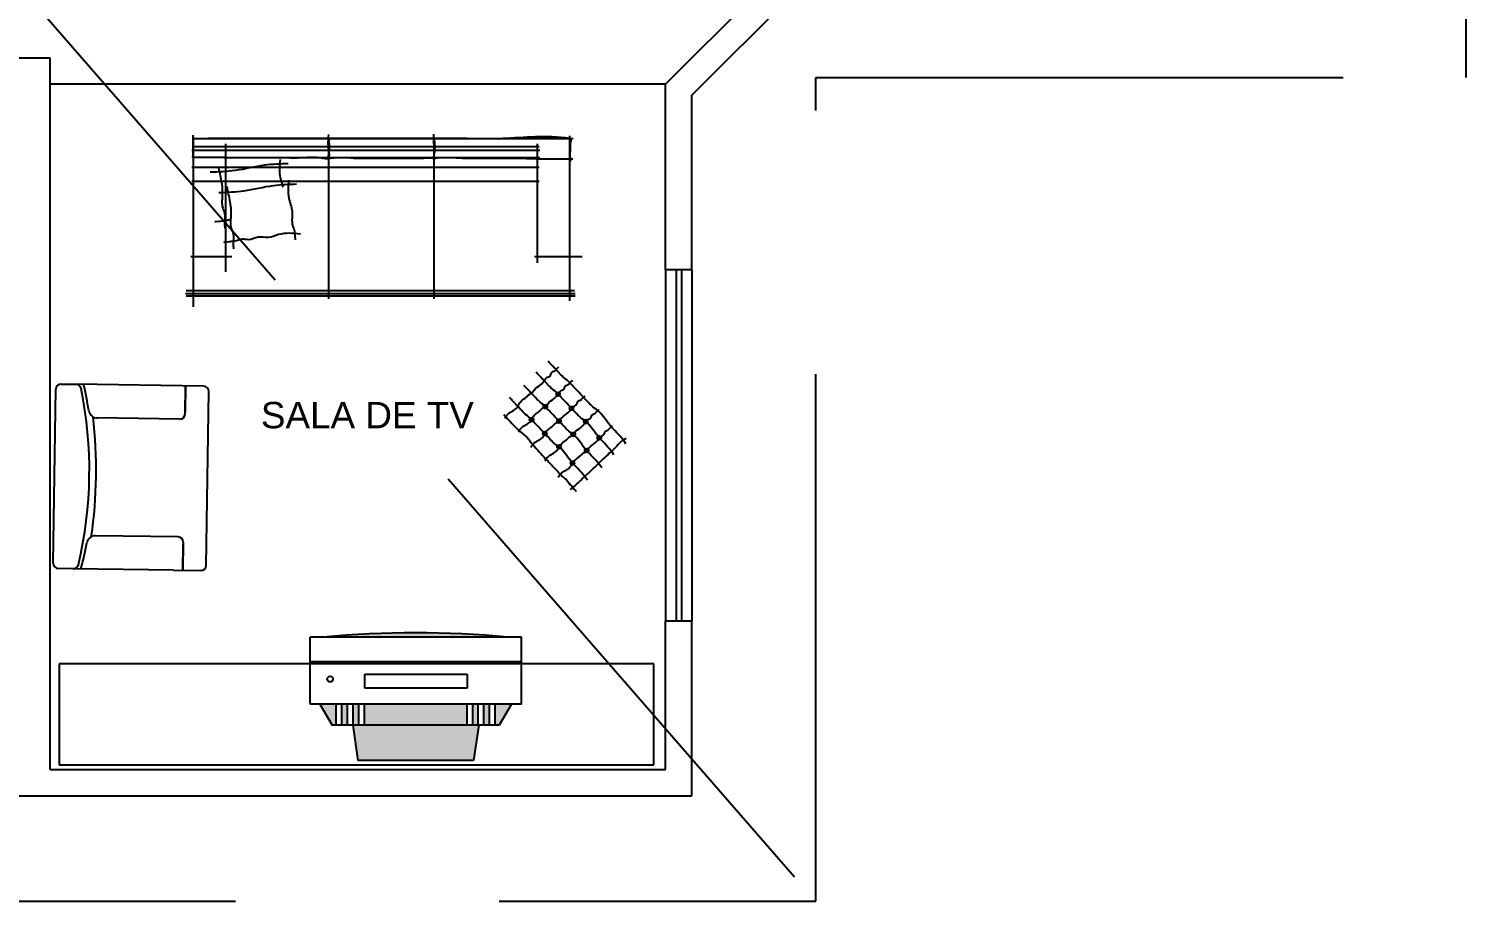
# Model space of a CAD drawing. Extents: x -109 to 1815, y -14679 to 345.
# Drawn here: x 47.65 to 55.83, y -3.06 to 1.91 of the extents above; entities that cross this region are included whole.
import ezdxf

# ---------------------------------------------------------------- set-up
doc = ezdxf.new("R2010")
doc.units = 0
doc.header["$MEASUREMENT"] = 0
doc.linetypes.add('HIDDEN', pattern=[0.375, 0.25, -0.125])
for name, color, linetype in [('ESQUADRIA', 2, 'CONTINUOUS'), ('JANELA', 3, 'CONTINUOUS'), ('PAREDE', 6, 'CONTINUOUS'), ('PORTA', 3, 'CONTINUOUS'), ('PROJCASA', 3, 'HIDDEN'), ('REG120-160', 4, 'CONTINUOUS'), ('TEXTO', 1, 'CONTINUOUS')]:
    doc.layers.add(name, color=color, linetype=linetype)
doc.styles.add('REGUA120', font='arial.ttf')

msp = doc.modelspace()

# ---------------------------------------------------------------- hatches: boundary and pattern name
at = {"layer": 'TEXTO'}
h = msp.add_hatch(dxfattribs=at)
h.set_pattern_fill('DOTS,_O', color=256, scale=0.005, angle=135)
h.set_pattern_definition([(135, (-113.974764, 30.6887804), (-0.0084189901, -0.00280633004), [0, -0.0079375])])
h.paths.add_polyline_path([(49.326, -1.5554), (50.3773, -1.5554, 0.049264)])
h = msp.add_hatch(color=256, dxfattribs=at)
h.dxf.hatch_style = 1
h.paths.add_polyline_path([(49.3996, -1.936), (49.3068, -1.936), (49.3762, -2.0562), (49.3996, -2.0562)])
h.paths.add_polyline_path([(50.3037, -2.0562), (50.327, -2.0562), (50.3964, -1.936), (50.3037, -1.936)])
h.paths.add_polyline_path([(50.1435, -2.0562), (50.1435, -1.936), (49.5598, -1.936), (49.5598, -2.0562)])
h.paths.add_polyline_path([(49.493, -2.0562), (49.5231, -2.2564), (50.1801, -2.2564), (50.2102, -2.0562)])
h = msp.add_hatch(color=256, dxfattribs=at)
h.dxf.hatch_style = 1
h.paths.add_polyline_path([(49.5277, -1.936), (49.4957, -1.936), (49.4957, -2.0562), (49.5277, -2.0562)])
h.paths.add_polyline_path([(49.4636, -1.936), (49.4316, -1.936), (49.4316, -2.0562), (49.4636, -2.0562)])
h = msp.add_hatch(color=256, dxfattribs=at)
h.dxf.hatch_style = 1
h.paths.add_polyline_path([(50.2075, -1.936), (50.1755, -1.936), (50.1755, -2.0562), (50.2075, -2.0562)])
h.paths.add_polyline_path([(50.2396, -2.0562), (50.2716, -2.0562), (50.2716, -1.936), (50.2396, -1.936)])

# ---------------------------------------------------------------- linework, layer by layer
at = {"layer": 'ESQUADRIA'}
for p, q in [((51.2727, 0.5362), (51.2727, -1.4638)), ((51.4227, 0.5362), (51.4227, -1.4638))]:
    msp.add_line(p, q, dxfattribs=at)
at = {"layer": 'JANELA', "color": 3}
for p, q in [((51.3327, 0.5362), (51.3327, -1.4638)), ((51.3327, 0.5362), (51.3327, -1.4638)), ((51.3627, 0.5362), (51.3627, -1.4638))]:
    msp.add_line(p, q, dxfattribs=at)
at = {"layer": 'PAREDE'}
for p, q in [((51.2727, 1.5923), (51.9727, 2.2923)), ((51.4227, 1.5302), (52.1227, 2.2302)), ((45.0227, 1.7423), (47.7727, 1.7423)), ((47.7727, -2.3077), (47.7727, 1.7423)), ((51.2727, 0.5362), (51.2727, 1.5923)), ((51.4227, 0.5362), (51.4227, 1.5302)), ((51.4227, 0.5362), (51.2727, 0.5362)), ((51.2727, -2.3077), (51.2727, -1.4638)), ((51.4227, -1.4638), (51.2727, -1.4638)), ((51.4227, -2.4577), (51.4227, -1.4638)), ((47.7727, -2.3077), (50.5227, -2.3077)), ((50.5227, -2.3077), (51.2727, -2.3077)), ((46.9227, -2.4577), (50.5227, -2.4577)), ((50.5227, -2.4577), (51.4227, -2.4577))]:
    msp.add_line(p, q, dxfattribs=at)
at = {"layer": 'PORTA', "color": 3}
msp.add_line((51.2727, 1.5923), (47.7727, 1.5923), dxfattribs=at)
at = {"layer": 'PROJCASA', "ltscale": 12}
for p, q in [((55.8262, 1.6302), (55.8262, 11.2923)), ((47.0846, 2.7423), (52.1262, -3.0577)), ((52.1262, 1.6302), (55.8262, 1.6302)), ((52.1262, -3.0577), (52.1262, 1.6302)), ((36.8262, -3.0577), (52.1262, -3.0577))]:
    msp.add_line(p, q, dxfattribs=at)
at = {"layer": 'TEXTO'}
for p, q in [((48.5812, 1.283), (50.7469, 1.283)), ((48.5826, 1.238), (50.554, 1.238)), ((48.587, 0.325), (48.587, 1.2914)), ((48.772, 0.5244), (48.772, 1.2536)), ((49.357, 0.3704), (49.357, 1.2464)), ((49.957, 0.3704), (49.957, 1.2464)), ((50.542, 1.2536), (50.542, 0.5756)), ((50.727, 1.2986), (50.727, 0.3587)), ((48.579, 1.2165), (50.5576, 1.2165)), ((48.76, 1.1744), (50.5576, 1.1744)), ((48.5785, 1.1201), (50.554, 1.1201)), ((48.5785, 1.0402), (50.554, 1.0402)), ((48.8059, 0.61), (48.5723, 0.61)), ((50.7984, 0.61), (50.5264, 0.61)), ((48.5463, 0.419), (50.7553, 0.419)), ((48.5427, 0.4009), (50.7589, 0.4009)), ((50.7589, 0.386), (48.5463, 0.386)), ((47.7898, -1.1337), (47.8043, -0.1438)), ((47.8347, -0.1143), (47.9228, -0.1156)), ((48.6446, -0.1261), (47.9192, -0.1155)), ((47.9192, -0.1155), (47.9228, -0.1156)), ((48.5397, -0.2846), (48.542, -0.1246)), ((48.542, -0.1246), (48.5398, -0.2746)), ((48.6597, -1.1464), (48.6742, -0.1565)), ((48.5093, -0.3141), (48.0406, -0.3073)), ((48.1081, -0.3083), (48.0406, -0.3073)), ((48.4995, -0.9841), (48.0308, -0.9772)), ((48.529, -1.0145), (48.5267, -1.1745)), ((48.5267, -1.1745), (48.5289, -1.0245)), ((47.9075, -1.1654), (47.8193, -1.1642)), ((48.473, -1.1737), (47.9039, -1.1654)), ((47.9039, -1.1654), (47.9075, -1.1654)), ((48.473, -1.1737), (48.6293, -1.176)), ((50.4522, -1.5554), (49.2511, -1.5554)), ((49.2511, -1.936), (49.2511, -1.5554)), ((50.4522, -1.936), (50.4522, -1.5554)), ((51.206, -1.7059), (47.8232, -1.7059)), ((47.8232, -1.7059), (47.8232, -2.2809)), ((50.4522, -1.6957), (49.2511, -1.6957)), ((51.206, -2.2809), (51.206, -1.7059)), ((49.5612, -1.766), (50.1446, -1.766)), ((49.5612, -1.8453), (49.5612, -1.766)), ((50.1446, -1.766), (50.1446, -1.8453)), ((50.1446, -1.8453), (49.5612, -1.8453)), ((50.4522, -1.936), (49.2511, -1.936)), ((49.3068, -1.936), (49.3762, -2.0562)), ((49.3996, -2.0562), (49.3996, -1.936)), ((49.4316, -2.0562), (49.4316, -1.936)), ((49.4636, -2.0562), (49.4636, -1.936)), ((49.4957, -2.0562), (49.4957, -1.936)), ((49.5277, -2.0562), (49.5277, -1.936)), ((49.5598, -2.0562), (49.5598, -1.936)), ((50.1435, -2.0562), (50.1435, -1.936)), ((50.1755, -2.0562), (50.1755, -1.936)), ((50.2075, -2.0562), (50.2075, -1.936)), ((50.2396, -2.0562), (50.2396, -1.936)), ((50.2716, -2.0562), (50.2716, -1.936)), ((50.3037, -2.0562), (50.3037, -1.936)), ((50.3964, -1.936), (50.327, -2.0562)), ((50.327, -2.0562), (49.3762, -2.0562)), ((49.493, -2.0562), (49.5231, -2.2564)), ((50.2102, -2.0562), (50.1801, -2.2564)), ((47.8232, -2.2809), (51.206, -2.2809)), ((50.1801, -2.2564), (49.5231, -2.2564))]:
    msp.add_line(p, q, dxfattribs=at)
for centre, radius in [((50.6616, -0.1719), 0.011), ((50.5887, -0.2428), 0.011), ((50.7376, -0.2524), 0.011), ((50.5105, -0.3165), 0.011), ((50.6661, -0.3248), 0.011), ((50.8191, -0.3278), 0.011), ((50.5855, -0.3961), 0.011), ((50.7474, -0.4007), 0.011), ((50.6668, -0.4715), 0.011), ((50.8239, -0.4925), 0.011), ((50.8952, -0.42), 0.011), ((50.7429, -0.5634), 0.011), ((49.3643, -1.7934), 0.0164)]:
    msp.add_circle(centre, radius, dxfattribs=at)
for centre, radius, start, end in [((47.8342, -0.1443), 0.03, 89.16296, 179.16296), ((47.9188, -0.1455), 0.03, 11.50537, 89.16296), ((45.6496, -0.6074), 2.3458, 346.82055, 11.50537), ((46.0897, -0.5638), 1.9256, 8.92563, 13.44377), ((48.6442, -0.1561), 0.03, 359.16296, 89.16296), ((48.0413, -0.2573), 0.05, 188.92563, 269.16296), ((45.3946, -0.6037), 2.6393, 351.73306, 6.59286), ((48.5097, -0.2841), 0.03, 269.16296, 359.16296), ((48.0301, -1.0272), 0.05, 89.16296, 169.40029), ((46.0882, -0.6638), 1.9256, 344.88215, 349.40029), ((48.499, -1.0141), 0.03, 359.16296, 89.16296), ((47.8198, -1.1342), 0.03, 179.16296, 269.16296), ((47.9043, -1.1354), 0.03, 269.16296, 346.82055), ((48.6297, -1.146), 0.03, 269.16296, 359.16296), ((49.8516, -6.8774), 5.3479, 84.35931, 95.64069)]:
    msp.add_arc(centre, radius, start, end, dxfattribs=at)
for points, knots in [([(49.3551, 1.283), (49.3593, 1.2568), (49.3644, 1.2248), (49.3495, 1.169), (49.4216, 1.1806), (49.484, 1.1702), (49.5859, 1.172), (49.6706, 1.1715), (49.7494, 1.1716), (49.8209, 1.1718), (49.8804, 1.1705), (49.9243, 1.1737), (49.9559, 1.1708), (49.9559, 1.2155), (49.9553, 1.2605), (49.9547, 1.3082)], [0, 0, 0, 0, 9.112526, 11.140358, 12.254531, 27.277705, 32.962158, 42.300932, 52.857743, 56.512012, 63.820602, 70.317149, 70.723144, 72.345427, 79.929195, 79.929195, 79.929195, 79.929195]), ([(48.7613, 1.1744), (48.7362, 1.1744), (48.7034, 1.1744), (48.6638, 1.1744), (48.6462, 1.1744), (48.6333, 1.1744), (48.617, 1.1742), (48.6031, 1.1763), (48.5811, 1.172), (48.5892, 1.2017), (48.5841, 1.2251), (48.5853, 1.2568), (48.5851, 1.2757), (48.5851, 1.2872), (48.5851, 1.2948), (48.5851, 1.3002), (48.5851, 1.3032)], [0, 0, 0, 0, 7.527368, 9.819949, 11.883267, 12.800321, 13.717375, 16.697694, 17.614747, 19.049064, 23.170994, 26.147968, 28.208933, 28.89594, 29.582919, 30.4989, 30.4989, 30.4989, 30.4989]), ([(50.727, 1.1531), (50.7293, 1.1533), (50.735, 1.1554), (50.7285, 1.1877), (50.7321, 1.2116), (50.7325, 1.2411), (50.7302, 1.258), (50.7397, 1.2811), (50.5929, 1.3033), (50.3986, 1.2775), (50.1129, 1.2842), (49.8842, 1.2827), (49.6766, 1.2831), (49.4672, 1.283), (49.265, 1.283), (49.0631, 1.283), (48.8935, 1.283), (48.7722, 1.283), (48.6834, 1.283), (48.6436, 1.2821), (48.6219, 1.2816)], [83.92603, 83.92603, 83.92603, 83.92603, 84.66993, 86.252374, 91.66111, 93.147026, 94.81125, 97.3076, 97.834689, 135.985623, 158.918725, 182.670895, 204.784983, 221.165807, 245.503168, 265.448716, 281.726102, 296.398645, 301.834719, 308.347698, 308.347698, 308.347698, 308.347698]), ([(48.772, 1.1744), (48.7969, 1.1744), (48.8501, 1.1744), (48.9372, 1.1744), (49.0281, 1.1742), (49.1153, 1.175), (49.2088, 1.1721), (49.2764, 1.184), (49.3683, 1.16), (49.3509, 1.2382), (49.3545, 1.2783), (49.357, 1.3055)], [0, 0, 0, 0, 7.454602, 15.981282, 26.132098, 34.658777, 42.373362, 53.33622, 58.5, 62.714076, 71.607756, 71.607756, 71.607756, 71.607756]), ([(49.955, 1.2833), (49.9592, 1.257), (49.9643, 1.225), (49.9493, 1.1692), (50.0215, 1.1808), (50.0839, 1.1705), (50.1858, 1.1722), (50.2705, 1.1717), (50.3493, 1.1718), (50.4208, 1.172), (50.4673, 1.171), (50.5167, 1.1681), (50.7453, 1.1677)], [0, 0, 0, 0, 9.112526, 11.140358, 12.254531, 27.277705, 32.962158, 42.300932, 52.857743, 56.512012, 63.820602, 66.504339, 66.504339, 66.504339, 66.504339]), ([(49.0797, 1.1638), (49.0768, 1.1291), (49.0725, 1.0752), (49.0917, 1.0246), (49.0959, 1.0062)], [0, 0, 0, 0, 12.857473, 19.943392, 19.943392, 19.943392, 19.943392]), ([(48.7989, 0.8237), (48.7898, 0.8208), (48.7736, 0.8139), (48.7432, 0.8125), (48.7225, 0.8098), (48.7094, 0.8082)], [44.090339, 44.090339, 44.090339, 44.090339, 47.625574, 50.472699, 55.455142, 55.455142, 55.455142, 55.455142]), ([(51.0469, -0.4535), (51.0386, -0.4421), (51.0092, -0.4016), (50.9466, -0.3467), (50.904, -0.2713), (50.8579, -0.2452), (50.8369, -0.2219), (50.8162, -0.2007), (50.7862, -0.1689), (50.7621, -0.1434), (50.7389, -0.1193), (50.7196, -0.0965), (50.6914, -0.0774), (50.6754, -0.0591), (50.6614, -0.0444), (50.6507, -0.0331), (50.6298, -0.0111), (50.6158, 0.0036), (50.604, 0.0161)], [0, 0, 0, 0, 4.236018, 14.997873, 24.846565, 29.345557, 30.515046, 34.257427, 38.233703, 43.613362, 44.782851, 48.29132, 52.527337, 54.866316, 55.568017, 58.608697, 59.544274, 64.690039, 64.690039, 64.690039, 64.690039]), ([(50.3578, -0.3082), (50.3624, -0.3007), (50.3709, -0.2872), (50.3894, -0.2742), (50.4087, -0.2642), (50.4318, -0.2491), (50.4372, -0.2252), (50.4536, -0.2112), (50.4638, -0.199), (50.4812, -0.1895), (50.4934, -0.1735), (50.514, -0.1664), (50.5298, -0.14), (50.5597, -0.1216), (50.5828, -0.0981), (50.5963, -0.0743), (50.6215, -0.0702), (50.6229, -0.0435), (50.6393, -0.042), (50.6472, -0.0327), (50.6559, -0.0251), (50.6627, -0.0186), (50.666, -0.0153)], [0, 0, 0, 0, 2.612097, 4.727683, 6.654319, 9.234807, 12.636717, 13.337589, 15.673833, 17.325841, 19.194825, 21.577443, 23.461006, 28.139336, 31.884625, 33.305747, 36.147993, 38.144361, 39.622105, 40.322977, 41.72472, 43.126463, 43.126463, 43.126463, 43.126463]), ([(50.9788, -0.5164), (50.9704, -0.5049), (50.941, -0.4644), (50.8784, -0.4095), (50.8359, -0.3341), (50.7897, -0.308), (50.7687, -0.2847), (50.748, -0.2635), (50.718, -0.2317), (50.6939, -0.2063), (50.6707, -0.1821), (50.6514, -0.1593), (50.6233, -0.1402), (50.6073, -0.1219), (50.5932, -0.1073), (50.5825, -0.0959), (50.5616, -0.0739), (50.5476, -0.0592), (50.5358, -0.0467)], [0, 0, 0, 0, 4.236018, 14.997873, 24.846565, 29.345557, 30.515046, 34.257427, 38.233703, 43.613362, 44.782851, 48.29132, 52.527337, 54.866316, 55.568017, 58.608697, 59.544274, 64.690039, 64.690039, 64.690039, 64.690039]), ([(50.4354, -0.3856), (50.4401, -0.3781), (50.4485, -0.3646), (50.467, -0.3516), (50.4864, -0.3416), (50.5094, -0.3265), (50.5149, -0.3027), (50.5313, -0.2886), (50.5414, -0.2765), (50.5588, -0.2669), (50.571, -0.2509), (50.5916, -0.2438), (50.6074, -0.2174), (50.6373, -0.1991), (50.6604, -0.1755), (50.6739, -0.1517), (50.6991, -0.1476), (50.7005, -0.1209), (50.7169, -0.1194), (50.7248, -0.1101), (50.7336, -0.1025), (50.7403, -0.096), (50.7437, -0.0927)], [0, 0, 0, 0, 2.612097, 4.727683, 6.654319, 9.234807, 12.636717, 13.337589, 15.673833, 17.325841, 19.194825, 21.577443, 23.461006, 28.139336, 31.884625, 33.305747, 36.147993, 38.144361, 39.622105, 40.322977, 41.72472, 43.126463, 43.126463, 43.126463, 43.126463]), ([(50.9103, -0.5919), (50.902, -0.5805), (50.8725, -0.54), (50.8099, -0.485), (50.7674, -0.4096), (50.7213, -0.3836), (50.7002, -0.3602), (50.6795, -0.339), (50.6495, -0.3073), (50.6254, -0.2818), (50.6022, -0.2576), (50.5829, -0.2349), (50.5548, -0.2158), (50.5388, -0.1974), (50.5248, -0.1828), (50.514, -0.1715), (50.4931, -0.1494), (50.4791, -0.1347), (50.4673, -0.1223)], [0, 0, 0, 0, 4.236018, 14.997873, 24.846565, 29.345557, 30.515046, 34.257427, 38.233703, 43.613362, 44.782851, 48.29132, 52.527337, 54.866316, 55.568017, 58.608697, 59.544274, 64.690039, 64.690039, 64.690039, 64.690039]), ([(50.8277, -0.6611), (50.8194, -0.6497), (50.79, -0.6092), (50.7273, -0.5543), (50.6848, -0.4789), (50.6387, -0.4528), (50.6176, -0.4295), (50.597, -0.4082), (50.567, -0.3765), (50.5429, -0.351), (50.5196, -0.3269), (50.5003, -0.3041), (50.4722, -0.285), (50.4562, -0.2667), (50.4422, -0.252), (50.4315, -0.2407), (50.4105, -0.2186), (50.3966, -0.204), (50.3847, -0.1915)], [0, 0, 0, 0, 4.236018, 14.997873, 24.846565, 29.345557, 30.515046, 34.257427, 38.233703, 43.613362, 44.782851, 48.29132, 52.527337, 54.866316, 55.568017, 58.608697, 59.544274, 64.690039, 64.690039, 64.690039, 64.690039]), ([(50.506, -0.4741), (50.5107, -0.4666), (50.5191, -0.4531), (50.5376, -0.4401), (50.557, -0.43), (50.58, -0.415), (50.5855, -0.3911), (50.6019, -0.377), (50.612, -0.3649), (50.6294, -0.3554), (50.6416, -0.3393), (50.6622, -0.3323), (50.678, -0.3058), (50.7079, -0.2875), (50.731, -0.264), (50.7445, -0.2401), (50.7697, -0.2361), (50.7711, -0.2093), (50.7876, -0.2078), (50.7954, -0.1986), (50.8042, -0.1909), (50.8109, -0.1844), (50.8143, -0.1812)], [0, 0, 0, 0, 2.612097, 4.727683, 6.654319, 9.234807, 12.636717, 13.337589, 15.673833, 17.325841, 19.194825, 21.577443, 23.461006, 28.139336, 31.884625, 33.305747, 36.147993, 38.144361, 39.622105, 40.322977, 41.72472, 43.126463, 43.126463, 43.126463, 43.126463]), ([(50.3517, -0.2882), (50.3598, -0.2966), (50.3874, -0.3252), (50.428, -0.3741), (50.4795, -0.4087), (50.5192, -0.4623), (50.5614, -0.5094), (50.6036, -0.5533), (50.6288, -0.5798), (50.6465, -0.5985), (50.6641, -0.6172), (50.6789, -0.6322), (50.6895, -0.6449), (50.7098, -0.6573), (50.7215, -0.6778), (50.7361, -0.693), (50.7443, -0.7005), (50.7488, -0.7108), (50.7572, -0.7181), (50.7619, -0.7233), (50.764, -0.7256)], [0, 0, 0, 0, 3.508469, 11.928853, 18.978029, 21.794503, 31.862986, 37.944328, 40.049413, 42.856198, 45.662984, 47.768069, 49.171453, 50.594149, 54.810795, 55.980285, 56.91588, 58.108478, 59.277967, 60.213562, 60.213562, 60.213562, 60.213562]), ([(50.5867, -0.5508), (50.5913, -0.5433), (50.5997, -0.5298), (50.6182, -0.5168), (50.6376, -0.5067), (50.6607, -0.4917), (50.6661, -0.4678), (50.6825, -0.4538), (50.6926, -0.4416), (50.71, -0.4321), (50.7222, -0.4161), (50.7428, -0.409), (50.7587, -0.3826), (50.7885, -0.3642), (50.8116, -0.3407), (50.8251, -0.3169), (50.8504, -0.3128), (50.8517, -0.2861), (50.8682, -0.2846), (50.8761, -0.2753), (50.8848, -0.2677), (50.8915, -0.2612), (50.8949, -0.2579)], [0, 0, 0, 0, 2.612097, 4.727683, 6.654319, 9.234807, 12.636717, 13.337589, 15.673833, 17.325841, 19.194825, 21.577443, 23.461006, 28.139336, 31.884625, 33.305747, 36.147993, 38.144361, 39.622105, 40.322977, 41.72472, 43.126463, 43.126463, 43.126463, 43.126463]), ([(50.6616, -0.6446), (50.6663, -0.6371), (50.6747, -0.6236), (50.6932, -0.6106), (50.7126, -0.6006), (50.7356, -0.5855), (50.7411, -0.5617), (50.7575, -0.5476), (50.7676, -0.5355), (50.785, -0.5259), (50.7972, -0.5099), (50.8178, -0.5028), (50.8337, -0.4764), (50.8635, -0.4581), (50.8866, -0.4345), (50.9001, -0.4107), (50.9253, -0.4066), (50.9267, -0.3799), (50.9432, -0.3784), (50.951, -0.3691), (50.9598, -0.3615), (50.9665, -0.355), (50.9699, -0.3517)], [0, 0, 0, 0, 2.612097, 4.727683, 6.654319, 9.234807, 12.636717, 13.337589, 15.673833, 17.325841, 19.194825, 21.577443, 23.461006, 28.139336, 31.884625, 33.305747, 36.147993, 38.144361, 39.622105, 40.322977, 41.72472, 43.126463, 43.126463, 43.126463, 43.126463]), ([(51.0493, -0.4255), (51.0436, -0.4273), (51.0205, -0.4344), (50.997, -0.4682), (50.9601, -0.4999), (50.9277, -0.5316), (50.8977, -0.5599), (50.8695, -0.5867), (50.8441, -0.6108), (50.8181, -0.6355), (50.7961, -0.6565), (50.7791, -0.6724), (50.7629, -0.6883), (50.748, -0.6984), (50.7358, -0.7105), (50.7312, -0.7148), (50.7295, -0.7164)], [0, 0, 0, 0, 1.77955, 7.152892, 11.591751, 16.497842, 20.703071, 23.973808, 28.179027, 31.216144, 34.720492, 37.290357, 38.224849, 41.503938, 42.672051, 43.372923, 43.372923, 43.372923, 43.372923])]:
    msp.add_open_spline(points, degree=3, knots=knots, dxfattribs=at)
for points in [[(48.6822, 1.0927), (48.8257, 1.1028), (48.9929, 1.1328), (49.1251, 1.1417)], [(48.7272, 1.1263), (48.7452, 1.041), (48.7516, 0.9702), (48.7536, 0.8874), (48.7639, 0.8585), (48.7645, 0.7885), (48.7664, 0.7715)], [(48.7311, 0.976), (48.8747, 0.9861), (49.0418, 1.016), (49.174, 1.0249)], [(48.7761, 1.0096), (48.7941, 0.9243), (48.8005, 0.8535), (48.8025, 0.7707), (48.8129, 0.7418), (48.8135, 0.6718), (48.8153, 0.6548)], [(49.1286, 1.0471), (49.1299, 0.9442), (49.1483, 0.869), (49.1515, 0.7878), (49.1598, 0.7644), (49.1639, 0.7277), (49.1652, 0.7164), (49.1663, 0.7065)], [(49.1955, 0.7398), (49.0713, 0.7361), (49.0116, 0.7194), (48.9555, 0.7218), (48.9012, 0.7072), (48.8651, 0.7104), (48.8206, 0.6983), (48.7979, 0.6958), (48.7583, 0.6914)]]:
    msp.add_spline(points, degree=3, dxfattribs=at)

# ---------------------------------------------------------------- texts
at = {"layer": 'REG120-160', "ltscale": 0.35, "style": 'REGUA120'}
msp.add_text('SALA DE TV', height=0.15, dxfattribs=at).set_placement((48.9711, -0.3659))

doc.saveas('drawing.dxf')
